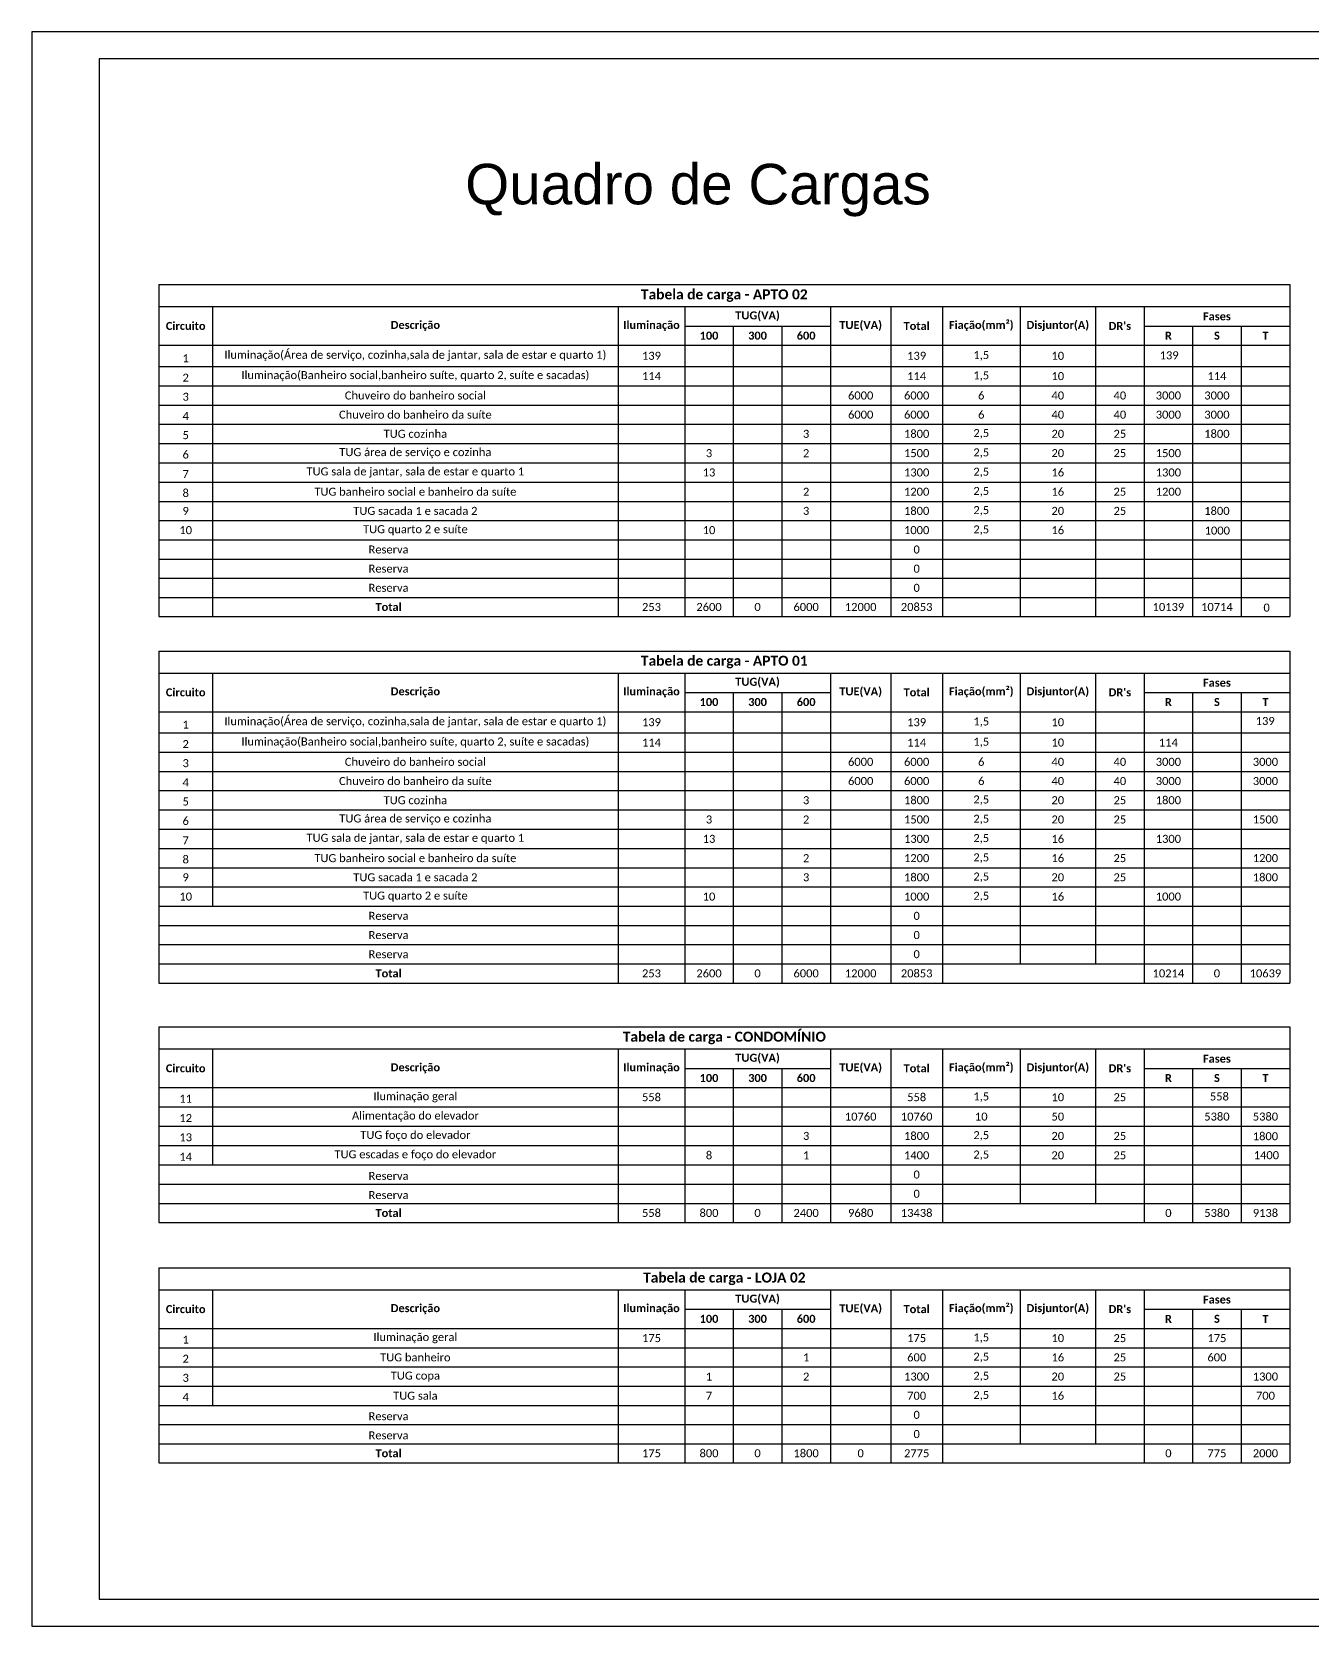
# Model space of a CAD drawing. Header units: millimetres. Extents: x 18652 to 51407, y 18252 to 30404.
# Drawn here: x 45126 to 47511, y 18252 to 21222 of the extents above; entities that cross this region are included whole.
import ezdxf

# ---------------------------------------------------------------- set-up
doc = ezdxf.new("R2010")
doc.units = ezdxf.units.MM
doc.layers.add('EJEL05130C', color=130, linetype='Continuous', lineweight=30)
doc.layers.add('EJELFORMATO', color=170, linetype='Continuous', lineweight=25)
doc.styles.get("Standard").update_dxf_attribs({"font": 'arial.ttf'})
doc.styles.add('t15', font='arial.ttf', dxfattribs={"height": 0.15})

msp = doc.modelspace()

# ---------------------------------------------------------------- linework, layer by layer
for p, q in [((45362.5, 20751.2), (47468.9, 20751.2)), ((45362.5, 20751.2), (45362.5, 20132.7)), ((47468.9, 20751.2), (47468.9, 20132.7)), ((45362.5, 20710.2), (47468.9, 20710.2)), ((45462.3, 20710.2), (45462.3, 20132.7)), ((46218.1, 20710.2), (46218.1, 20132.7)), ((46342, 20710.2), (46342, 20132.7)), ((46613.3, 20710.2), (46613.3, 20132.7)), ((46726, 20710.2), (46726, 20132.7)), ((46822.1, 20710.2), (46822.1, 20132.7)), ((46966.5, 20710.2), (46966.5, 20132.7)), ((47107.3, 20710.2), (47107.3, 20132.7)), ((47197.7, 20710.2), (47197.7, 20132.7)), ((46342, 20673.9), (46613.3, 20673.9)), ((46432.4, 20673.9), (46432.4, 20132.7)), ((46522.9, 20673.9), (46522.9, 20132.7)), ((47197.7, 20673.9), (47468.9, 20673.9)), ((47288.1, 20673.9), (47288.1, 20132.7)), ((47378.5, 20673.9), (47378.5, 20132.7)), ((45362.5, 20638.2), (47468.9, 20638.2)), ((45362.5, 20598.8), (47468.9, 20598.8)), ((45362.5, 20562.5), (47468.9, 20562.5)), ((45362.5, 20526.8), (47468.9, 20526.8)), ((45362.5, 20491), (47468.9, 20491)), ((45362.5, 20455.3), (47468.9, 20455.3)), ((45362.5, 20419.2), (47468.9, 20419.2)), ((45362.5, 20383.2), (47468.9, 20383.2)), ((45362.5, 20347.4), (47468.9, 20347.4)), ((45362.5, 20311.7), (47468.9, 20311.7)), ((45362.5, 20311.7), (47468.9, 20311.7)), ((45362.5, 20275.6), (47468.9, 20275.6)), ((45362.5, 20239.9), (47468.9, 20239.9)), ((45362.5, 20204.1), (47468.9, 20204.1)), ((45362.5, 20168.4), (47468.9, 20168.4)), ((45362.5, 20132.7), (47468.9, 20132.7)), ((45362.5, 20068.6), (47468.9, 20068.6)), ((45362.5, 20068.6), (45362.5, 19450.1)), ((47468.9, 20068.6), (47468.9, 19450.1)), ((45362.5, 20027.6), (47468.9, 20027.6)), ((45462.3, 20027.6), (45462.3, 19593)), ((46218.1, 20027.6), (46218.1, 19450.1)), ((46342, 20027.6), (46342, 19450.1)), ((46613.3, 20027.6), (46613.3, 19450.1)), ((46726, 20027.6), (46726, 19450.1)), ((46822.1, 20027.6), (46822.1, 19450.1)), ((46966.5, 20027.6), (46966.5, 19485.8)), ((47107.3, 20027.6), (47107.3, 19485.8)), ((47197.7, 20027.6), (47197.7, 19450.1)), ((46342, 19991.4), (46613.3, 19991.4)), ((46432.4, 19991.4), (46432.4, 19450.1)), ((46522.9, 19991.4), (46522.9, 19450.1)), ((47197.7, 19991.4), (47468.9, 19991.4)), ((47288.1, 19991.4), (47288.1, 19450.1)), ((47378.5, 19991.4), (47378.5, 19450.1)), ((45362.5, 19955.6), (47468.9, 19955.6)), ((45362.5, 19916.2), (47468.9, 19916.2)), ((45362.5, 19879.9), (47468.9, 19879.9)), ((45362.5, 19844.2), (47468.9, 19844.2)), ((45362.5, 19808.5), (47468.9, 19808.5)), ((45362.5, 19772.7), (47468.9, 19772.7)), ((45362.5, 19736.6), (47468.9, 19736.6)), ((45362.5, 19700.6), (47468.9, 19700.6)), ((45362.5, 19664.9), (47468.9, 19664.9)), ((45362.5, 19629.1), (47468.9, 19629.1)), ((45362.5, 19593), (47468.9, 19593)), ((45362.5, 19557.3), (47468.9, 19557.3)), ((45362.5, 19521.6), (47468.9, 19521.6)), ((45362.5, 19485.8), (47468.9, 19485.8)), ((45362.5, 19450.1), (47468.9, 19450.1)), ((45362.5, 19368.3), (47468.9, 19368.3)), ((45362.5, 19368.3), (45362.5, 19003.9)), ((47468.9, 19368.3), (47468.9, 19003.9)), ((45362.5, 19327.2), (47468.9, 19327.2)), ((45462.3, 19327.2), (45462.3, 19111.1)), ((46218.1, 19327.2), (46218.1, 19003.9)), ((46342, 19327.2), (46342, 19003.9)), ((46613.3, 19327.2), (46613.3, 19003.9)), ((46726, 19327.2), (46726, 19003.9)), ((46822.1, 19327.2), (46822.1, 19003.9)), ((46966.5, 19327.2), (46966.5, 19039.6)), ((47107.3, 19327.2), (47107.3, 19039.6)), ((47197.7, 19327.2), (47197.7, 19003.9)), ((46342, 19291), (46613.3, 19291)), ((46432.4, 19291), (46432.4, 19003.9)), ((46522.9, 19291), (46522.9, 19003.9)), ((47197.7, 19291), (47468.9, 19291)), ((47288.1, 19291), (47288.1, 19003.9)), ((47378.5, 19291), (47378.5, 19003.9)), ((45362.5, 19255.3), (47468.9, 19255.3)), ((45362.5, 19219.3), (47468.9, 19219.3)), ((45362.5, 19183.2), (47468.9, 19183.2)), ((45362.5, 19147.1), (47468.9, 19147.1)), ((45362.5, 19111.1), (47468.9, 19111.1)), ((45362.5, 19075.3), (47468.9, 19075.3)), ((45362.5, 19039.6), (47468.9, 19039.6)), ((45362.5, 19003.9), (47468.9, 19003.9)), ((45362.5, 18919.5), (47468.9, 18919.5)), ((45362.5, 18919.5), (45362.5, 18556.1)), ((47468.9, 18919.5), (47468.9, 18556.1)), ((45362.5, 18878.5), (47468.9, 18878.5)), ((45462.3, 18878.5), (45462.3, 18663.3)), ((46218.1, 18878.5), (46218.1, 18556.1)), ((46342, 18878.5), (46342, 18556.1)), ((46613.3, 18878.5), (46613.3, 18556.1)), ((46726, 18878.5), (46726, 18556.1)), ((46822.1, 18878.5), (46822.1, 18556.1)), ((46966.5, 18878.5), (46966.5, 18591.9)), ((47107.3, 18878.5), (47107.3, 18591.9)), ((47197.7, 18878.5), (47197.7, 18556.1)), ((46342, 18842.3), (46613.3, 18842.3)), ((46432.4, 18842.3), (46432.4, 18556.1)), ((46522.9, 18842.3), (46522.9, 18556.1)), ((47197.7, 18842.3), (47468.9, 18842.3)), ((47288.1, 18842.3), (47288.1, 18556.1)), ((47378.5, 18842.3), (47378.5, 18556.1)), ((45362.5, 18806.5), (47468.9, 18806.5)), ((45362.5, 18770.5), (47468.9, 18770.5)), ((45362.5, 18734.8), (47468.9, 18734.8)), ((45362.5, 18699), (47468.9, 18699)), ((45362.5, 18663.3), (47468.9, 18663.3)), ((45362.5, 18627.6), (47468.9, 18627.6)), ((45362.5, 18591.9), (47468.9, 18591.9)), ((45362.5, 18556.1), (47468.9, 18556.1))]:
    msp.add_line(p, q)
at = {"layer": 'EJELFORMATO', "color": 7}
msp.add_lwpolyline([(45125.9, 18252), (49330.9, 18252), (49330.9, 21222), (45125.9, 21222)], close=True, dxfattribs=at)
at = {"layer": 'EJELFORMATO'}
msp.add_lwpolyline([(49280.9, 18302), (49280.9, 21172), (45250.9, 21172), (45250.9, 18302)], close=True, dxfattribs=at)

# ---------------------------------------------------------------- texts
for s, insert, char_height, width, attachment_point in [('{\\fCalibri|b1|i0|c0|p34;Tabela de carga - APTO 02}', (46415.7, 20730.7), 18.638, 2090.524, 5), ('{\\fCalibri|b1|i0|c0;TUG(VA)', (46477.6, 20692.1), 14.91, 255.392, 5), ('{\\fCalibri|b1|i0|c0;Circuito', (45412.4, 20674.2), 14.91, 83.883, 5), ('{\\fCalibri|b1|i0|c0;Descrição', (45840.2, 20674.2), 14.91, 739.945, 5), ('{\\fCalibri|b1|i0|c0;Iluminação', (46280, 20674.2), 14.91, 108.113, 5), ('{\\fCalibri|b1|i0|c0;TUE(VA)', (46669.7, 20674.2), 14.91, 96.93, 5), ('{\\fCalibri|b1|i0|c0;Total', (46774, 20674.2), 14.91, 80.156, 5), ('{\\fCalibri|b1|i0|c0;Fiação(mm²)', (46894.3, 20674.2), 14.91, 128.615, 5), ('{\\fCalibri|b1|i0|c0;Disjuntor(A)', (47036.9, 20674.2), 14.91, 124.887, 5), ("{\\fCalibri|b1|i0|c0;DR's", (47152.5, 20674.2), 14.91, 74.564, 5), ('{\\fCalibri|b1|i0|c0;Fases', (47333.3, 20692.1), 14.91, 255.392, 5), ('{\\fCalibri|b1|i0|c0;100', (46387.2, 20656.1), 14.91, 74.564, 5), ('{\\fCalibri|b1|i0|c0;300', (46477.6, 20656.1), 14.91, 74.564, 5), ('{\\fCalibri|b1|i0|c0;600', (46568.1, 20656.1), 14.91, 74.564, 5), ('{\\fCalibri|b1|i0|c0;R', (47242.9, 20656.1), 14.91, 74.564, 5), ('{\\fCalibri|b1|i0|c0;S', (47333.3, 20656.1), 14.91, 74.564, 5), ('{\\fCalibri|b1|i0|c0;T', (47423.7, 20656.1), 14.91, 74.564, 5), ('{\\fCalibri|b0|i0|c0;1', (45412.4, 20606.7), 14.91, 83.883, 8), ('{\\fCalibri|b0|i0|c0;Iluminação(Área de serviço, cozinha,sala de jantar, sala de estar e quarto 1)', (45840.2, 20618.5), 14.91, 739.945, 5), ('{\\fCalibri|b0|i0|c0;139', (46280, 20618.5), 14.91, 108.113, 5), ('{\\fCalibri|b0|i0|c0;139', (46774, 20618.5), 14.91, 80.156, 5), ('{\\fCalibri|b0|i0|c0;1,5', (46894.3, 20618.5), 14.91, 128.615, 5), ('{\\fCalibri|b0|i0|c0;10', (47036.9, 20618.5), 14.91, 124.887, 5), ('{\\fCalibri|b0|i0|c0;139', (47244.3, 20619.4), 14.91, 74.564, 5), ('{\\fCalibri|b0|i0|c0;2', (45412.4, 20570.4), 14.91, 83.883, 8), ('{\\fCalibri|b0|i0|c0;Iluminação(Banheiro social,banheiro suíte, quarto 2, suíte e sacadas)', (45840.2, 20580.7), 14.91, 739.945, 5), ('{\\fCalibri|b0|i0|c0;114', (46280, 20580.7), 14.91, 108.113, 5), ('{\\fCalibri|b0|i0|c0;114', (46774, 20580.7), 14.91, 80.156, 5), ('{\\fCalibri|b0|i0|c0;1,5', (46894.3, 20580.7), 14.91, 128.615, 5), ('{\\fCalibri|b0|i0|c0;10', (47036.9, 20580.7), 14.91, 124.887, 5), ('{\\fCalibri|b0|i0|c0;114', (47333.3, 20580.7), 14.91, 74.564, 5), ('{\\fCalibri|b0|i0|c0;Chuveiro do banheiro social', (45840.2, 20544.6), 14.91, 739.945, 5), ('{\\fCalibri|b0|i0|c0;6000', (46669.7, 20544.6), 14.91, 96.93, 5), ('{\\fCalibri|b0|i0|c0;6000', (46774, 20544.6), 14.91, 80.156, 5), ('{\\fCalibri|b0|i0|c0;6', (46894.3, 20544.6), 14.91, 128.615, 5), ('{\\fCalibri|b0|i0|c0;3', (45412.4, 20534.7), 14.91, 83.883, 8), ('{\\fCalibri|b0|i0|c0;40', (47036.9, 20544.6), 14.91, 124.887, 5), ('{\\fCalibri|b0|i0|c0;40', (47152.5, 20544.6), 14.91, 74.564, 5), ('{\\fCalibri|b0|i0|c0;3000', (47242.9, 20544.6), 14.91, 74.564, 5), ('{\\fCalibri|b0|i0|c0;3000', (47333.3, 20544.6), 14.91, 74.564, 5), ('{\\fCalibri|b0|i0|c0;4', (45412.4, 20499), 14.91, 83.883, 8), ('{\\fCalibri|b0|i0|c0;Chuveiro do banheiro da suíte', (45840.2, 20508.9), 14.91, 739.945, 5), ('{\\fCalibri|b0|i0|c0;6000', (46669.7, 20508.9), 14.91, 96.93, 5), ('{\\fCalibri|b0|i0|c0;6000', (46774, 20508.9), 14.91, 80.156, 5), ('{\\fCalibri|b0|i0|c0;6', (46894.3, 20508.9), 14.91, 128.615, 5), ('{\\fCalibri|b0|i0|c0;40', (47036.9, 20508.9), 14.91, 124.887, 5), ('{\\fCalibri|b0|i0|c0;40', (47152.5, 20508.9), 14.91, 74.564, 5), ('{\\fCalibri|b0|i0|c0;3000', (47242.9, 20508.9), 14.91, 74.564, 5), ('{\\fCalibri|b0|i0|c0;3000', (47333.3, 20508.9), 14.91, 74.564, 5), ('{\\fCalibri|b0|i0|c0;5', (45412.4, 20463.2), 14.91, 83.883, 8), ('{\\fCalibri|b0|i0|c0;TUG cozinha', (45840.2, 20473.2), 14.91, 739.945, 5), ('{\\fCalibri|b0|i0|c0;3', (46568.1, 20473.2), 14.91, 74.564, 5), ('{\\fCalibri|b0|i0|c0;1800', (46774, 20473.2), 14.91, 80.156, 5), ('{\\fCalibri|b0|i0|c0;2,5', (46894.3, 20473.2), 14.91, 128.615, 5), ('{\\fCalibri|b0|i0|c0;20', (47036.9, 20473.2), 14.91, 124.887, 5), ('{\\fCalibri|b0|i0|c0;25', (47152.5, 20473.2), 14.91, 74.564, 5), ('{\\fCalibri|b0|i0|c0;1800', (47333.3, 20473.2), 14.91, 74.564, 5), ('{\\fCalibri|b0|i0|c0;6', (45412.4, 20427.1), 14.91, 83.883, 8), ('{\\fCalibri|b0|i0|c0;TUG área de serviço e cozinha', (45840.2, 20437.2), 14.91, 739.945, 5), ('{\\fCalibri|b0|i0|c0;3', (46387.2, 20437.2), 14.91, 74.564, 5), ('{\\fCalibri|b0|i0|c0;2', (46568.1, 20437.2), 14.91, 74.564, 5), ('{\\fCalibri|b0|i0|c0;1500', (46774, 20437.2), 14.91, 80.156, 5), ('{\\fCalibri|b0|i0|c0;2,5', (46894.3, 20437.2), 14.91, 128.615, 5), ('{\\fCalibri|b0|i0|c0;20', (47036.9, 20437.2), 14.91, 124.887, 5), ('{\\fCalibri|b0|i0|c0;25', (47152.5, 20437.2), 14.91, 74.564, 5), ('{\\fCalibri|b0|i0|c0;1500', (47242.9, 20437.2), 14.91, 74.564, 5), ('{\\fCalibri|b0|i0|c0;7', (45412.4, 20391.1), 14.91, 83.883, 8), ('{\\fCalibri|b0|i0|c0;TUG sala de jantar, sala de estar e quarto 1', (45840.2, 20401.2), 14.91, 739.945, 5), ('{\\fCalibri|b0|i0|c0;13', (46387.2, 20401.2), 14.91, 74.564, 5), ('{\\fCalibri|b0|i0|c0;1300', (46774, 20401.2), 14.91, 80.156, 5), ('{\\fCalibri|b0|i0|c0;2,5', (46894.3, 20401.2), 14.91, 128.615, 5), ('{\\fCalibri|b0|i0|c0;16', (47036.9, 20401.2), 14.91, 124.887, 5), ('{\\fCalibri|b0|i0|c0;1300', (47242.9, 20401.2), 14.91, 74.564, 5), ('{\\fCalibri|b0|i0|c0;2,5', (46894.3, 20365.3), 14.91, 128.615, 5), ('{\\fCalibri|b0|i0|c0;8', (45412.4, 20355.4), 14.91, 83.883, 8), ('{\\fCalibri|b0|i0|c0;TUG banheiro social e banheiro da suíte', (45840.2, 20365.3), 14.91, 739.945, 5), ('{\\fCalibri|b0|i0|c0;2', (46568.1, 20365.3), 14.91, 74.564, 5), ('{\\fCalibri|b0|i0|c0;1200', (46774, 20365.3), 14.91, 80.156, 5), ('{\\fCalibri|b0|i0|c0;16', (47036.9, 20365.3), 14.91, 124.887, 5), ('{\\fCalibri|b0|i0|c0;25', (47152.5, 20365.3), 14.91, 74.564, 5), ('{\\fCalibri|b0|i0|c0;1200', (47242.9, 20365.3), 14.91, 74.564, 5), ('{\\fCalibri|b0|i0|c0;9', (45412.4, 20329.6), 14.91, 83.883, 5), ('{\\fCalibri|b0|i0|c0;TUG sacada 1 e sacada 2', (45840.2, 20329.6), 14.91, 739.945, 5), ('{\\fCalibri|b0|i0|c0;3', (46568.1, 20329.6), 14.91, 74.564, 5), ('{\\fCalibri|b0|i0|c0;1800', (46774, 20329.6), 14.91, 80.156, 5), ('{\\fCalibri|b0|i0|c0;2,5', (46894.3, 20329.6), 14.91, 128.615, 5), ('{\\fCalibri|b0|i0|c0;20', (47036.9, 20329.6), 14.91, 124.887, 5), ('{\\fCalibri|b0|i0|c0;25', (47152.5, 20329.6), 14.91, 74.564, 5), ('{\\fCalibri|b0|i0|c0;1800', (47333.3, 20329.6), 14.91, 74.564, 5), ('{\\fCalibri|b0|i0|c0;10', (45412.4, 20293.7), 14.91, 83.883, 5), ('{\\fCalibri|b0|i0|c0;TUG quarto 2 e suíte', (45840.2, 20293.7), 14.91, 739.945, 5), ('{\\fCalibri|b0|i0|c0;10', (46387.2, 20293.7), 14.91, 74.564, 5), ('{\\fCalibri|b0|i0|c0;1000', (46774, 20293.7), 14.91, 80.156, 5), ('{\\fCalibri|b0|i0|c0;2,5', (46894.3, 20293.7), 14.91, 128.615, 5), ('{\\fCalibri|b0|i0|c0;16', (47036.9, 20293.7), 14.91, 124.887, 5), ('{\\fCalibri|b0|i0|c0;1000', (47334, 20292.9), 14.91, 74.564, 5), ('{\\fCalibri|b0|i0|c0;Reserva', (45790.3, 20257.7), 14.91, 839.678, 5), ('{\\fCalibri|b0|i0|c0;0', (46774, 20257.7), 14.91, 80.156, 5), ('{\\fCalibri|b0|i0|c0;Reserva', (45790.3, 20222), 14.91, 839.678, 5), ('{\\fCalibri|b0|i0|c0;0', (46774, 20222), 14.91, 80.156, 5), ('{\\fCalibri|b0|i0|c0;Reserva', (45790.3, 20186.3), 14.91, 839.678, 5), ('{\\fCalibri|b0|i0|c0;0', (46774, 20186.3), 14.91, 80.156, 5), ('{\\fCalibri|b1|i0|c0;Total', (45790.3, 20150.6), 14.91, 839.678, 5), ('{\\fCalibri|b0|i0|c0;253', (46280, 20150.6), 14.91, 108.113, 5), ('{\\fCalibri|b0|i0|c0;2600', (46387.2, 20150.6), 14.91, 74.564, 5), ('{\\fCalibri|b0|i0|c0;0', (46477.6, 20150.6), 14.91, 74.564, 5), ('{\\fCalibri|b0|i0|c0;6000', (46568.1, 20150.6), 14.91, 74.564, 5), ('{\\fCalibri|b0|i0|c0;12000', (46669.7, 20150.6), 14.91, 96.93, 5), ('{\\fCalibri|b0|i0|c0;20853', (46774, 20150.6), 14.91, 80.156, 5), ('{\\fCalibri|b0|i0|c0|p34;10139}', (47242.9, 20150.6), 14.91, 74.564, 5), ('{\\fCalibri|b0|i0|c0|p34;10714}', (47333.3, 20150.6), 14.91, 74.564, 5), ('{\\fCalibri|b0|i0|c0;0', (47425.9, 20149.4), 14.91, 74.564, 5), ('{\\fCalibri|b1|i0|c0|p34;Tabela de carga - APTO 01}', (46415.7, 20048.1), 18.638, 2090.524, 5), ('{\\fCalibri|b1|i0|c0;TUG(VA)', (46477.6, 20009.5), 14.91, 255.392, 5), ('{\\fCalibri|b1|i0|c0;Circuito', (45412.4, 19991.6), 14.91, 83.883, 5), ('{\\fCalibri|b1|i0|c0;Descrição', (45840.2, 19991.6), 14.91, 739.945, 5), ('{\\fCalibri|b1|i0|c0;Iluminação', (46280, 19991.6), 14.91, 108.113, 5), ('{\\fCalibri|b1|i0|c0;TUE(VA)', (46669.7, 19991.6), 14.91, 96.93, 5), ('{\\fCalibri|b1|i0|c0;Total', (46774, 19991.6), 14.91, 80.156, 5), ('{\\fCalibri|b1|i0|c0;Fiação(mm²)', (46894.3, 19991.6), 14.91, 128.615, 5), ('{\\fCalibri|b1|i0|c0;Disjuntor(A)', (47036.9, 19991.6), 14.91, 124.887, 5), ("{\\fCalibri|b1|i0|c0;DR's", (47152.5, 19991.6), 14.91, 74.564, 5), ('{\\fCalibri|b1|i0|c0;Fases', (47333.3, 20009.5), 14.91, 255.392, 5), ('{\\fCalibri|b1|i0|c0;100', (46387.2, 19973.5), 14.91, 74.564, 5), ('{\\fCalibri|b1|i0|c0;300', (46477.6, 19973.5), 14.91, 74.564, 5), ('{\\fCalibri|b1|i0|c0;600', (46568.1, 19973.5), 14.91, 74.564, 5), ('{\\fCalibri|b1|i0|c0;R', (47242.9, 19973.5), 14.91, 74.564, 5), ('{\\fCalibri|b1|i0|c0;S', (47333.3, 19973.5), 14.91, 74.564, 5), ('{\\fCalibri|b1|i0|c0;T', (47423.7, 19973.5), 14.91, 74.564, 5), ('{\\fCalibri|b0|i0|c0;1', (45412.4, 19924.2), 14.91, 83.883, 8), ('{\\fCalibri|b0|i0|c0|p34;Iluminação(Área de serviço, cozinha,sala de jantar, sala de estar e quarto 1)}', (45840.2, 19935.9), 14.9105, 739.945, 5), ('{\\fCalibri|b0|i0|c0;139', (46280, 19935.9), 14.91, 108.113, 5), ('{\\fCalibri|b0|i0|c0;139', (46774, 19935.9), 14.91, 80.156, 5), ('{\\fCalibri|b0|i0|c0;1,5', (46894.3, 19935.9), 14.91, 128.615, 5), ('{\\fCalibri|b0|i0|c0;10', (47036.9, 19935.9), 14.91, 124.887, 5), ('{\\fCalibri|b0|i0|c0;139', (47423.2, 19938.2), 14.91, 74.564, 5), ('{\\fCalibri|b0|i0|c0;2', (45412.4, 19887.8), 14.91, 83.883, 8), ('{\\fCalibri|b0|i0|c0;Iluminação(Banheiro social,banheiro suíte, quarto 2, suíte e sacadas)', (45840.2, 19898.1), 14.91, 739.945, 5), ('{\\fCalibri|b0|i0|c0;114', (46280, 19898.1), 14.91, 108.113, 5), ('{\\fCalibri|b0|i0|c0;114', (46774, 19898.1), 14.91, 80.156, 5), ('{\\fCalibri|b0|i0|c0;1,5', (46894.3, 19898.1), 14.91, 128.615, 5), ('{\\fCalibri|b0|i0|c0;10', (47036.9, 19898.1), 14.91, 124.887, 5), ('{\\fCalibri|b0|i0|c0;114', (47242.9, 19898.1), 14.91, 74.564, 5), ('{\\fCalibri|b0|i0|c0|p34;Chuveiro do banheiro social}', (45840.2, 19862.1), 14.91, 739.945, 5), ('{\\fCalibri|b0|i0|c0;6000', (46669.7, 19862.1), 14.91, 96.93, 5), ('{\\fCalibri|b0|i0|c0;6000', (46774, 19862.1), 14.91, 80.156, 5), ('{\\fCalibri|b0|i0|c0;6', (46894.3, 19862.1), 14.91, 128.615, 5), ('{\\fCalibri|b0|i0|c0;40', (47036.9, 19862.1), 14.91, 124.887, 5), ('{\\fCalibri|b0|i0|c0;40', (47152.5, 19862.1), 14.91, 74.564, 5), ('{\\fCalibri|b0|i0|c0;3000', (47242.9, 19862.1), 14.91, 74.564, 5), ('{\\fCalibri|b0|i0|c0;3000', (47423.7, 19862.1), 14.91, 74.564, 5), ('{\\fCalibri|b0|i0|c0;3', (45412.4, 19852.1), 14.91, 83.883, 8), ('{\\fCalibri|b0|i0|c0;4', (45412.4, 19816.4), 14.91, 83.883, 8), ('{\\fCalibri|b0|i0|c0|p34;Chuveiro do banheiro da suíte}', (45840.2, 19826.3), 14.91, 739.945, 5), ('{\\fCalibri|b0|i0|c0;6000', (46669.7, 19826.3), 14.91, 96.93, 5), ('{\\fCalibri|b0|i0|c0;6000', (46774, 19826.3), 14.91, 80.156, 5), ('{\\fCalibri|b0|i0|c0;6', (46894.3, 19826.3), 14.91, 128.615, 5), ('{\\fCalibri|b0|i0|c0;40', (47036.9, 19826.3), 14.91, 124.887, 5), ('{\\fCalibri|b0|i0|c0;40', (47152.5, 19826.3), 14.91, 74.564, 5), ('{\\fCalibri|b0|i0|c0;3000', (47242.9, 19826.3), 14.91, 74.564, 5), ('{\\fCalibri|b0|i0|c0;3000', (47423.7, 19826.3), 14.91, 74.564, 5), ('{\\fCalibri|b0|i0|c0;5', (45412.4, 19780.7), 14.91, 83.883, 8), ('{\\fCalibri|b0|i0|c0|p34;TUG cozinha}', (45840.2, 19790.6), 14.91, 739.945, 5), ('{\\fCalibri|b0|i0|c0;3', (46568.1, 19790.6), 14.91, 74.564, 5), ('{\\fCalibri|b0|i0|c0;1800', (46774, 19790.6), 14.91, 80.156, 5), ('{\\fCalibri|b0|i0|c0;2,5', (46894.3, 19790.6), 14.91, 128.615, 5), ('{\\fCalibri|b0|i0|c0;20', (47036.9, 19790.6), 14.91, 124.887, 5), ('{\\fCalibri|b0|i0|c0;25', (47152.5, 19790.6), 14.91, 74.564, 5), ('{\\fCalibri|b0|i0|c0;1800', (47242.9, 19790.6), 14.91, 74.564, 5), ('{\\fCalibri|b0|i0|c0;6', (45412.4, 19744.5), 14.91, 83.883, 8), ('{\\fCalibri|b0|i0|c0|p34;TUG área de serviço e cozinha}', (45840.2, 19754.7), 14.91, 739.945, 5), ('{\\fCalibri|b0|i0|c0;3', (46387.2, 19754.7), 14.91, 74.564, 5), ('{\\fCalibri|b0|i0|c0;2', (46568.1, 19754.7), 14.91, 74.564, 5), ('{\\fCalibri|b0|i0|c0;1500', (46774, 19754.7), 14.91, 80.156, 5), ('{\\fCalibri|b0|i0|c0;2,5', (46894.3, 19754.7), 14.91, 128.615, 5), ('{\\fCalibri|b0|i0|c0;20', (47036.9, 19754.7), 14.91, 124.887, 5), ('{\\fCalibri|b0|i0|c0;25', (47152.5, 19754.7), 14.91, 74.564, 5), ('{\\fCalibri|b0|i0|c0;1500', (47423.7, 19754.7), 14.91, 74.564, 5), ('{\\fCalibri|b0|i0|c0;7', (45412.4, 19708.5), 14.91, 83.883, 8), ('{\\fCalibri|b0|i0|c0|p34;TUG sala de jantar, sala de estar e quarto 1}', (45840.2, 19718.6), 14.91, 739.945, 5), ('{\\fCalibri|b0|i0|c0;13', (46387.2, 19718.6), 14.91, 74.564, 5), ('{\\fCalibri|b0|i0|c0;1300', (46774, 19718.6), 14.91, 80.156, 5), ('{\\fCalibri|b0|i0|c0;2,5', (46894.3, 19718.6), 14.91, 128.615, 5), ('{\\fCalibri|b0|i0|c0;16', (47036.9, 19718.6), 14.91, 124.887, 5), ('{\\fCalibri|b0|i0|c0;1300', (47242.9, 19718.6), 14.91, 74.564, 5), ('{\\fCalibri|b0|i0|c0|p34;TUG banheiro social e banheiro da suíte}', (45840.2, 19682.7), 14.91, 739.945, 5), ('{\\fCalibri|b0|i0|c0;2,5', (46894.3, 19682.7), 14.91, 128.615, 5), ('{\\fCalibri|b0|i0|c0;8', (45412.4, 19672.8), 14.91, 83.883, 8), ('{\\fCalibri|b0|i0|c0;2', (46568.1, 19682.7), 14.91, 74.564, 5), ('{\\fCalibri|b0|i0|c0;1200', (46774, 19682.7), 14.91, 80.156, 5), ('{\\fCalibri|b0|i0|c0;16', (47036.9, 19682.7), 14.91, 124.887, 5), ('{\\fCalibri|b0|i0|c0;25', (47152.5, 19682.7), 14.91, 74.564, 5), ('{\\fCalibri|b0|i0|c0;1200', (47423.7, 19682.7), 14.91, 74.564, 5), ('{\\fCalibri|b0|i0|c0;9', (45412.4, 19647), 14.91, 83.883, 5), ('{\\fCalibri|b0|i0|c0|p34;TUG sacada 1 e sacada 2}', (45840.2, 19647), 14.91, 739.945, 5), ('{\\fCalibri|b0|i0|c0;3', (46568.1, 19647), 14.91, 74.564, 5), ('{\\fCalibri|b0|i0|c0;1800', (46774, 19647), 14.91, 80.156, 5), ('{\\fCalibri|b0|i0|c0;2,5', (46894.3, 19647), 14.91, 128.615, 5), ('{\\fCalibri|b0|i0|c0;20', (47036.9, 19647), 14.91, 124.887, 5), ('{\\fCalibri|b0|i0|c0;25', (47152.5, 19647), 14.91, 74.564, 5), ('{\\fCalibri|b0|i0|c0;1800', (47423.7, 19647), 14.91, 74.564, 5), ('{\\fCalibri|b0|i0|c0;10', (45412.4, 19611.1), 14.91, 83.883, 5), ('{\\fCalibri|b0|i0|c0|p34;TUG quarto 2 e suíte}', (45840.2, 19611.1), 14.91, 739.945, 5), ('{\\fCalibri|b0|i0|c0;10', (46387.2, 19611.1), 14.91, 74.564, 5), ('{\\fCalibri|b0|i0|c0;1000', (46774, 19611.1), 14.91, 80.156, 5), ('{\\fCalibri|b0|i0|c0;2,5', (46894.3, 19611.1), 14.91, 128.615, 5), ('{\\fCalibri|b0|i0|c0;16', (47036.9, 19611.1), 14.91, 124.887, 5), ('{\\fCalibri|b0|i0|c0;1000', (47242.9, 19611.1), 14.91, 74.564, 5), ('{\\fCalibri|b0|i0|c0;Reserva', (45790.3, 19575.2), 14.91, 839.678, 5), ('{\\fCalibri|b0|i0|c0;0', (46774, 19575.2), 14.91, 80.156, 5), ('{\\fCalibri|b0|i0|c0;Reserva', (45790.3, 19539.4), 14.91, 839.678, 5), ('{\\fCalibri|b0|i0|c0;0', (46774, 19539.4), 14.91, 80.156, 5), ('{\\fCalibri|b0|i0|c0;Reserva', (45790.3, 19503.7), 14.91, 839.678, 5), ('{\\fCalibri|b0|i0|c0;0', (46774, 19503.7), 14.91, 80.156, 5), ('{\\fCalibri|b1|i0|c0;Total', (45790.3, 19468), 14.91, 839.678, 5), ('{\\fCalibri|b0|i0|c0;253', (46280, 19468), 14.91, 108.113, 5), ('{\\fCalibri|b0|i0|c0;2600', (46387.2, 19468), 14.91, 74.564, 5), ('{\\fCalibri|b0|i0|c0;0', (46477.6, 19468), 14.91, 74.564, 5), ('{\\fCalibri|b0|i0|c0;6000', (46568.1, 19468), 14.91, 74.564, 5), ('{\\fCalibri|b0|i0|c0;12000', (46669.7, 19468), 14.91, 96.93, 5), ('{\\fCalibri|b0|i0|c0;20853', (46774, 19468), 14.91, 80.156, 5), ('{\\fCalibri|b0|i0|c0|p34;10214}', (47242.9, 19468), 14.91, 74.564, 5), ('{\\fCalibri|b0|i0|c0;0', (47333.3, 19468), 14.91, 74.564, 5), ('{\\fCalibri|b0|i0|c0|p34;10639}', (47423.7, 19468), 14.91, 74.564, 5), ('{\\fCalibri|b1|i0|c0|p34;Tabela de carga - CONDOMÍNIO}', (46415.7, 19347.7), 18.638, 2090.524, 5), ('{\\fCalibri|b1|i0|c0;TUG(VA)', (46477.6, 19309.1), 14.91, 255.392, 5), ('{\\fCalibri|b1|i0|c0;Fases', (47333.3, 19309.1), 14.91, 255.392, 5), ('{\\fCalibri|b1|i0|c0;Circuito', (45412.4, 19291.2), 14.91, 83.883, 5), ('{\\fCalibri|b1|i0|c0;Descrição', (45840.2, 19291.2), 14.91, 739.945, 5), ('{\\fCalibri|b1|i0|c0;Iluminação', (46280, 19291.2), 14.91, 108.113, 5), ('{\\fCalibri|b1|i0|c0;100', (46387.2, 19273.1), 14.91, 74.564, 5), ('{\\fCalibri|b1|i0|c0;300', (46477.6, 19273.1), 14.91, 74.564, 5), ('{\\fCalibri|b1|i0|c0;600', (46568.1, 19273.1), 14.91, 74.564, 5), ('{\\fCalibri|b1|i0|c0;TUE(VA)', (46669.7, 19291.2), 14.91, 96.93, 5), ('{\\fCalibri|b1|i0|c0;Total', (46774, 19291.2), 14.91, 80.156, 5), ('{\\fCalibri|b1|i0|c0;Fiação(mm²)', (46894.3, 19291.2), 14.91, 128.615, 5), ('{\\fCalibri|b1|i0|c0;Disjuntor(A)', (47036.9, 19291.2), 14.91, 124.887, 5), ("{\\fCalibri|b1|i0|c0;DR's", (47152.5, 19291.2), 14.91, 74.564, 5), ('{\\fCalibri|b1|i0|c0;R', (47242.9, 19273.1), 14.91, 74.564, 5), ('{\\fCalibri|b1|i0|c0;S', (47333.3, 19273.1), 14.91, 74.564, 5), ('{\\fCalibri|b1|i0|c0;T', (47423.7, 19273.1), 14.91, 74.564, 5), ('{\\fCalibri|b0|i0|c0;Iluminação geral', (45840.2, 19237.3), 14.91, 739.945, 5), ('{\\fCalibri|b0|i0|c0;558', (46280, 19237.3), 14.91, 108.113, 5), ('{\\fCalibri|b0|i0|c0;558', (46774, 19237.3), 14.91, 80.156, 5), ('{\\fCalibri|b0|i0|c0;1,5', (46894.3, 19237.3), 14.91, 128.615, 5), ('{\\fCalibri|b0|i0|c0;558', (47337.9, 19238.7), 14.91, 74.564, 5), ('{\\fCalibri|b0|i0|c0|p34;11}', (45412.4, 19227.2), 14.91, 83.883, 8), ('{\\fCalibri|b0|i0|c0;10', (47036.9, 19237.3), 14.91, 124.887, 5), ('{\\fCalibri|b0|i0|c0;25', (47152.5, 19237.3), 14.91, 74.564, 5), ('{\\fCalibri|b0|i0|c0|p34;12}', (45412.4, 19191.2), 14.91, 83.883, 8), ('{\\fCalibri|b0|i0|c0|p34;Alimentação do elevador}', (45840.2, 19201.2), 14.91, 739.945, 5), ('{\\fCalibri|b0|i0|c0|p34;10760}', (46669.7, 19201.2), 14.91, 96.93, 5), ('{\\fCalibri|b0|i0|c0|p34;10760}', (46774, 19201.2), 14.91, 80.156, 5), ('{\\fCalibri|b0|i0|c0;10', (46894.3, 19201.2), 14.91, 128.615, 5), ('{\\fCalibri|b0|i0|c0;50', (47036.9, 19201.2), 14.91, 124.887, 5), ('{\\fCalibri|b0|i0|c0;5380', (47333.3, 19201.2), 14.91, 74.564, 5), ('{\\fCalibri|b0|i0|c0;5380', (47423.7, 19201.2), 14.91, 74.564, 5), ('{\\fCalibri|b0|i0|c0|p34;13}', (45412.4, 19155.1), 14.91, 83.883, 8), ('{\\fCalibri|b0|i0|c0|p34;TUG foço do elevador}', (45840.2, 19165.2), 14.91, 739.945, 5), ('{\\fCalibri|b0|i0|c0;3', (46568.1, 19165.2), 14.91, 74.564, 5), ('{\\fCalibri|b0|i0|c0;1800', (46774, 19165.2), 14.91, 80.156, 5), ('{\\fCalibri|b0|i0|c0;2,5', (46894.3, 19165.2), 14.91, 128.615, 5), ('{\\fCalibri|b0|i0|c0;20', (47036.9, 19165.2), 14.91, 124.887, 5), ('{\\fCalibri|b0|i0|c0;25', (47152.5, 19165.2), 14.91, 74.564, 5), ('{\\fCalibri|b0|i0|c0|p34;1800}', (47423.7, 19164.6), 14.91, 74.564, 5), ('{\\fCalibri|b0|i0|c0|p34;14}', (45412.4, 19119), 14.91, 83.883, 8), ('{\\fCalibri|b0|i0|c0|p34;TUG escadas e foço do elevador}', (45840.2, 19129.1), 14.91, 739.945, 5), ('{\\fCalibri|b0|i0|c0;8', (46387.2, 19129.1), 14.91, 74.564, 5), ('{\\fCalibri|b0|i0|c0;1', (46568.1, 19129.1), 14.91, 74.564, 5), ('{\\fCalibri|b0|i0|c0;1400', (46774, 19129.1), 14.91, 80.156, 5), ('{\\fCalibri|b0|i0|c0;2,5', (46894.3, 19129.1), 14.91, 128.615, 5), ('{\\fCalibri|b0|i0|c0;20', (47036.9, 19129.1), 14.91, 124.887, 5), ('{\\fCalibri|b0|i0|c0;25', (47152.5, 19129.1), 14.91, 74.564, 5), ('{\\fCalibri|b0|i0|c0|p34;1400}', (47425.5, 19129.3), 14.91, 74.564, 5), ('{\\fCalibri|b0|i0|c0;Reserva', (45790.3, 19083.2), 14.91, 839.678, 8), ('{\\fCalibri|b0|i0|c0;0', (46774, 19093.2), 14.91, 80.156, 5), ('{\\fCalibri|b0|i0|c0;Reserva', (45790.3, 19047.5), 14.91, 839.678, 8), ('{\\fCalibri|b0|i0|c0;0', (46774, 19057.5), 14.91, 80.156, 5), ('{\\fCalibri|b1|i0|c0;Total', (45790.3, 19021.7), 14.91, 839.678, 5), ('{\\fCalibri|b0|i0|c0;558', (46280, 19021.7), 14.91, 108.113, 5), ('{\\fCalibri|b0|i0|c0;800', (46387.2, 19021.7), 14.91, 74.564, 5), ('{\\fCalibri|b0|i0|c0;0', (46477.6, 19021.7), 14.91, 74.564, 5), ('{\\fCalibri|b0|i0|c0;2400', (46568.1, 19021.7), 14.91, 74.564, 5), ('{\\fCalibri|b0|i0|c0;9680', (46669.7, 19021.7), 14.91, 96.93, 5), ('{\\fCalibri|b0|i0|c0;13438', (46774, 19021.7), 14.91, 80.156, 5), ('{\\fCalibri|b0|i0|c0;0', (47242.9, 19021.7), 14.91, 74.564, 5), ('{\\fCalibri|b0|i0|c0;5380', (47333.3, 19021.7), 14.91, 74.564, 5), ('{\\fCalibri|b0|i0|c0;9138', (47423.7, 19021.7), 14.91, 74.564, 5), ('{\\fCalibri|b1|i0|c0|p34;Tabela de carga - LOJA 02}', (46415.7, 18899), 18.638, 2090.524, 5), ('{\\fCalibri|b1|i0|c0;TUG(VA)', (46477.6, 18860.4), 14.91, 255.392, 5), ('{\\fCalibri|b1|i0|c0;Fases', (47333.3, 18860.4), 14.91, 255.392, 5), ('{\\fCalibri|b1|i0|c0;Circuito', (45412.4, 18842.5), 14.91, 83.883, 5), ('{\\fCalibri|b1|i0|c0;Descrição', (45840.2, 18842.5), 14.91, 739.945, 5), ('{\\fCalibri|b1|i0|c0;Iluminação', (46280, 18842.5), 14.91, 108.113, 5), ('{\\fCalibri|b1|i0|c0;100', (46387.2, 18824.4), 14.91, 74.564, 5), ('{\\fCalibri|b1|i0|c0;300', (46477.6, 18824.4), 14.91, 74.564, 5), ('{\\fCalibri|b1|i0|c0;600', (46568.1, 18824.4), 14.91, 74.564, 5), ('{\\fCalibri|b1|i0|c0;TUE(VA)', (46669.7, 18842.5), 14.91, 96.93, 5), ('{\\fCalibri|b1|i0|c0;Total', (46774, 18842.5), 14.91, 80.156, 5), ('{\\fCalibri|b1|i0|c0;Fiação(mm²)', (46894.3, 18842.5), 14.91, 128.615, 5), ('{\\fCalibri|b1|i0|c0;Disjuntor(A)', (47036.9, 18842.5), 14.91, 124.887, 5), ("{\\fCalibri|b1|i0|c0;DR's", (47152.5, 18842.5), 14.91, 74.564, 5), ('{\\fCalibri|b1|i0|c0;R', (47242.9, 18824.4), 14.91, 74.564, 5), ('{\\fCalibri|b1|i0|c0;S', (47333.3, 18824.4), 14.91, 74.564, 5), ('{\\fCalibri|b1|i0|c0;T', (47423.7, 18824.4), 14.91, 74.564, 5), ('{\\fCalibri|b0|i0|c0;1', (45412.4, 18778.4), 14.91, 83.883, 8), ('{\\fCalibri|b0|i0|c0;Iluminação geral', (45840.2, 18788.5), 14.91, 739.945, 5), ('{\\fCalibri|b0|i0|c0;175', (46280, 18788.5), 14.91, 108.113, 5), ('{\\fCalibri|b0|i0|c0;175', (46774, 18788.5), 14.91, 80.156, 5), ('{\\fCalibri|b0|i0|c0;1,5', (46894.3, 18788.5), 14.91, 128.615, 5), ('{\\fCalibri|b0|i0|c0;10', (47036.9, 18788.5), 14.91, 124.887, 5), ('{\\fCalibri|b0|i0|c0;25', (47152.5, 18788.5), 14.91, 74.564, 5), ('{\\fCalibri|b0|i0|c0;175', (47333.3, 18788.5), 14.91, 74.564, 5), ('{\\fCalibri|b0|i0|c0;2', (45412.4, 18742.7), 14.91, 83.883, 8), ('{\\fCalibri|b0|i0|c0|p34;TUG banheiro}', (45840.2, 18752.6), 14.91, 739.945, 5), ('{\\fCalibri|b0|i0|c0;1', (46568.1, 18752.6), 14.91, 74.564, 5), ('{\\fCalibri|b0|i0|c0;600', (46774, 18752.6), 14.91, 80.156, 5), ('{\\fCalibri|b0|i0|c0;2,5', (46894.3, 18752.6), 14.91, 128.615, 5), ('{\\fCalibri|b0|i0|c0;16', (47036.9, 18752.6), 14.91, 124.887, 5), ('{\\fCalibri|b0|i0|c0;25', (47152.5, 18752.6), 14.91, 74.564, 5), ('{\\fCalibri|b0|i0|c0;600', (47333.3, 18752.6), 14.91, 74.564, 5), ('{\\fCalibri|b0|i0|c0;3', (45412.4, 18707), 14.91, 83.883, 8), ('{\\fCalibri|b0|i0|c0|p34;TUG copa}', (45840.2, 18716.9), 14.91, 739.945, 5), ('{\\fCalibri|b0|i0|c0;1', (46387.2, 18716.9), 14.91, 74.564, 5), ('{\\fCalibri|b0|i0|c0;2', (46568.1, 18716.9), 14.91, 74.564, 5), ('{\\fCalibri|b0|i0|c0;1300', (46774, 18716.9), 14.91, 80.156, 5), ('{\\fCalibri|b0|i0|c0;2,5', (46894.3, 18716.9), 14.91, 128.615, 5), ('{\\fCalibri|b0|i0|c0;20', (47036.9, 18716.9), 14.91, 124.887, 5), ('{\\fCalibri|b0|i0|c0;25', (47152.5, 18716.9), 14.91, 74.564, 5), ('{\\fCalibri|b0|i0|c0;1300', (47423.7, 18716.9), 14.91, 74.564, 5), ('{\\fCalibri|b0|i0|c0;4', (45412.4, 18671.2), 14.91, 83.883, 8), ('{\\fCalibri|b0|i0|c0|p34;TUG sala }', (45840.2, 18681.2), 14.91, 739.945, 5), ('{\\fCalibri|b0|i0|c0;7', (46387.2, 18681.2), 14.91, 74.564, 5), ('{\\fCalibri|b0|i0|c0;700', (46774, 18681.2), 14.91, 80.156, 5), ('{\\fCalibri|b0|i0|c0;2,5', (46894.3, 18681.2), 14.91, 128.615, 5), ('{\\fCalibri|b0|i0|c0;16', (47036.9, 18681.2), 14.91, 124.887, 5), ('{\\fCalibri|b0|i0|c0;700', (47423.7, 18681.2), 14.91, 74.564, 5), ('{\\fCalibri|b0|i0|c0;0', (46774, 18645.5), 14.91, 80.156, 5), ('{\\fCalibri|b0|i0|c0;Reserva', (45790.3, 18635.5), 14.91, 839.678, 8), ('{\\fCalibri|b0|i0|c0;Reserva', (45790.3, 18599.8), 14.91, 839.678, 8), ('{\\fCalibri|b0|i0|c0;0', (46774, 18609.7), 14.91, 80.156, 5), ('{\\fCalibri|b1|i0|c0;Total', (45790.3, 18574), 14.91, 839.678, 5), ('{\\fCalibri|b0|i0|c0;175', (46280, 18574), 14.91, 108.113, 5), ('{\\fCalibri|b0|i0|c0;800', (46387.2, 18574), 14.91, 74.564, 5), ('{\\fCalibri|b0|i0|c0;0', (46477.6, 18574), 14.91, 74.564, 5), ('{\\fCalibri|b0|i0|c0;1800', (46568.1, 18574), 14.91, 74.564, 5), ('{\\fCalibri|b0|i0|c0;0', (46669.7, 18574), 14.91, 96.93, 5), ('{\\fCalibri|b0|i0|c0;2775', (46774, 18574), 14.91, 80.156, 5), ('{\\fCalibri|b0|i0|c0;0', (47242.9, 18574), 14.91, 74.564, 5), ('{\\fCalibri|b0|i0|c0;775', (47333.3, 18574), 14.91, 74.564, 5), ('{\\fCalibri|b0|i0|c0;2000', (47423.7, 18574), 14.91, 74.564, 5)]:
    msp.add_mtext(s, dxfattribs=dict(insert=insert, char_height=char_height, width=width, attachment_point=attachment_point))
at = {"layer": 'EJEL05130C', "ltscale": 0.08, "insert": (45933, 20976.2), "char_height": 75.481, "attachment_point": 1, "style": 't15'}
msp.add_mtext_dynamic_manual_height_columns('Quadro de Cargas', width=11292.287, gutter_width=0.212, heights=[0], dxfattribs=at)

doc.saveas('drawing.dxf')
